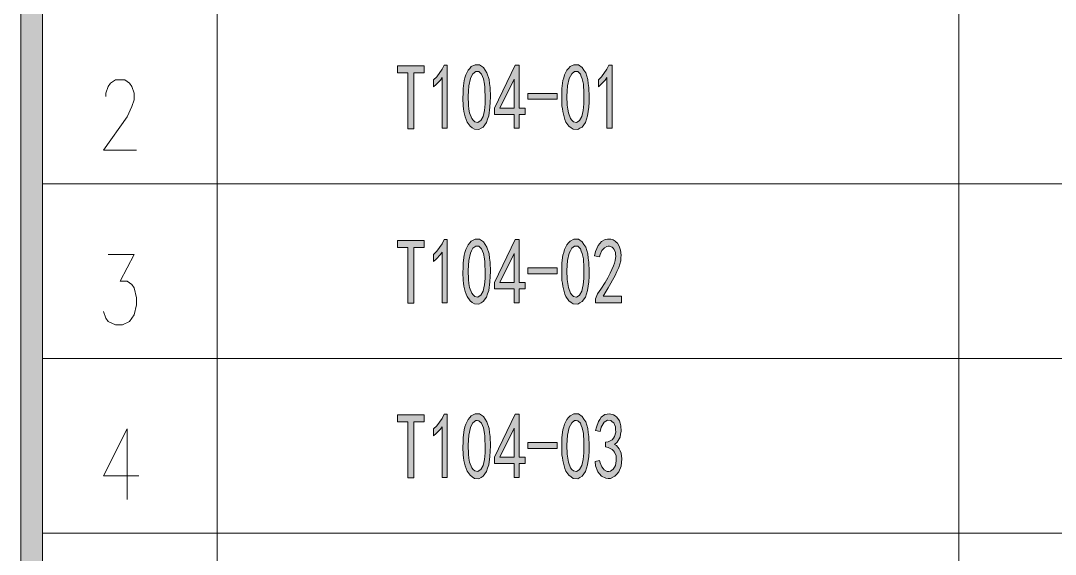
# Model space of a CAD drawing. Header units: millimetres. Extents: x 0 to 207, y 0 to 293.
# Drawn here: x 24.14 to 70.87, y 195.37 to 219.47 of the extents above; entities that cross this region are included whole.
import ezdxf

# ---------------------------------------------------------------- set-up
doc = ezdxf.new("R2010")
doc.units = ezdxf.units.MM

msp = doc.modelspace()

# ---------------------------------------------------------------- hatches: boundary and pattern name
h = msp.add_hatch(color=0)
h.dxf.hatch_style = 2
h.paths.add_polyline_path([(24.140583, 288.208861), (25.124833, 287.224611), (25.124833, 5.418667), (24.140583, 4.434417)])
h = msp.add_hatch(color=0)
h.dxf.hatch_style = 2
h.paths.add_polyline_path([(42.361556, 217.110028), (41.899417, 217.110028), (41.899417, 214.587667), (41.631306, 214.587667), (41.631306, 217.110028), (41.165639, 217.110028), (41.165639, 217.427528), (42.361556, 217.427528)])
h = msp.add_hatch(color=0)
h.dxf.hatch_style = 2
h.paths.add_polyline_path([(43.176472, 216.894833), (43.102389, 216.785472), (42.908361, 216.580861), (42.791944, 216.478556), (42.791944, 216.796056), (42.940111, 216.937167), (43.176472, 217.268778), (43.268194, 217.459278), (43.409306, 217.459278), (43.409306, 214.605306), (43.176472, 214.605306)])
h = msp.add_hatch(color=0)
h.paths.add_polyline_path([(44.118389, 216.189278), (44.125444, 216.408), (44.167778, 216.75725), (44.206583, 216.887778), (44.241861, 217.014778), (44.351222, 217.226444), (44.421778, 217.311111), (44.488806, 217.39225), (44.661667, 217.476917), (44.763972, 217.476917), (44.866278, 217.476917), (45.042667, 217.356972), (45.11675, 217.237028), (45.194361, 217.113556), (45.293139, 216.813694), (45.314306, 216.63025), (45.339, 216.446806), (45.353111, 216.027), (45.346056, 215.790639), (45.335472, 215.554278), (45.279028, 215.16975), (45.229639, 215.018056), (45.18025, 214.869889), (45.032083, 214.66175), (44.933306, 214.605306), (44.834528, 214.545333), (44.636972, 214.559444), (44.538194, 214.63), (44.439417, 214.700556), (44.298306, 214.887528), (44.255972, 215.000417), (44.217167, 215.116833), (44.157194, 215.363778), (44.143083, 215.490778), (44.125444, 215.621306), (44.111333, 215.970556)])
h.paths.add_polyline_path([(44.361806, 216.288056), (44.344167, 216.062278), (44.358278, 215.653056), (44.3865, 215.476667), (44.414722, 215.29675), (44.509972, 215.04275), (44.577, 214.968667), (44.644028, 214.894583), (44.781611, 214.866361), (44.852167, 214.912222), (44.919194, 214.958083), (45.0215, 215.138), (45.05325, 215.275583), (45.085, 215.413167), (45.11675, 215.713028), (45.11675, 215.875306), (45.11675, 216.034056), (45.109694, 216.330389), (45.099111, 216.464444), (45.092056, 216.594972), (45.039139, 216.838389), (44.996806, 216.944222), (44.950944, 217.053583), (44.834528, 217.166472), (44.763972, 217.17), (44.689889, 217.173528), (44.562889, 217.067694), (44.506444, 216.961861), (44.453528, 216.8525), (44.379444, 216.517361)])
h = msp.add_hatch(color=0)
h.paths.add_polyline_path([(46.432611, 215.23325), (45.536556, 215.23325), (45.536556, 215.515472), (46.478472, 217.459278), (46.651333, 217.459278), (46.651333, 215.515472), (46.930028, 215.515472), (46.930028, 215.23325), (46.651333, 215.23325), (46.651333, 214.605306), (46.432611, 214.605306)])
h.paths.add_polyline_path([(46.432611, 215.515472), (46.432611, 216.827806), (45.779972, 215.515472)])
h = msp.add_hatch(color=0)
h.paths.add_polyline_path([(48.581028, 216.189278), (48.588083, 216.408), (48.630417, 216.75725), (48.669222, 216.887778), (48.708028, 217.014778), (48.813861, 217.226444), (48.884417, 217.311111), (48.954972, 217.39225), (49.124306, 217.476917), (49.226611, 217.476917), (49.328917, 217.476917), (49.505306, 217.356972), (49.579389, 217.237028), (49.657, 217.113556), (49.755778, 216.813694), (49.776944, 216.63025), (49.801639, 216.446806), (49.81575, 216.027), (49.808694, 215.790639), (49.798111, 215.554278), (49.741667, 215.16975), (49.692278, 215.018056), (49.642889, 214.869889), (49.494722, 214.66175), (49.395944, 214.605306), (49.297167, 214.545333), (49.099611, 214.559444), (49.000833, 214.63), (48.902056, 214.700556), (48.760944, 214.887528), (48.722139, 215.000417), (48.679806, 215.116833), (48.623361, 215.363778), (48.605722, 215.490778), (48.588083, 215.621306), (48.573972, 215.970556)])
h.paths.add_polyline_path([(48.824444, 216.288056), (48.806806, 216.062278), (48.820917, 215.653056), (48.849139, 215.476667), (48.877361, 215.29675), (48.972611, 215.04275), (49.039639, 214.968667), (49.106667, 214.894583), (49.24425, 214.866361), (49.314806, 214.912222), (49.381833, 214.958083), (49.484139, 215.138), (49.515889, 215.275583), (49.547639, 215.413167), (49.579389, 215.713028), (49.579389, 215.875306), (49.579389, 216.034056), (49.572333, 216.330389), (49.565278, 216.464444), (49.554694, 216.594972), (49.501778, 216.838389), (49.459444, 216.944222), (49.417111, 217.053583), (49.300694, 217.166472), (49.226611, 217.17), (49.152528, 217.173528), (49.025528, 217.067694), (48.972611, 216.961861), (48.916167, 216.8525), (48.842083, 216.517361)])
h = msp.add_hatch(color=0)
h.dxf.hatch_style = 2
h.paths.add_polyline_path([(50.616556, 216.894833), (50.538944, 216.785472), (50.348444, 216.580861), (50.232028, 216.478556), (50.232028, 216.796056), (50.376667, 216.937167), (50.616556, 217.268778), (50.708278, 217.459278), (50.849389, 217.459278), (50.849389, 214.605306), (50.616556, 214.605306)])
h = msp.add_hatch(color=0)
h.dxf.hatch_style = 2
h.paths.add_polyline_path([(48.372889, 215.914111), (47.046444, 215.914111), (47.046444, 216.182222), (48.372889, 216.182222)])
h = msp.add_hatch(color=0)
h.dxf.hatch_style = 2
h.paths.add_polyline_path([(42.361556, 209.228972), (41.899417, 209.228972), (41.899417, 206.703083), (41.631306, 206.703083), (41.631306, 209.228972), (41.165639, 209.228972), (41.165639, 209.542944), (42.361556, 209.542944)])
h = msp.add_hatch(color=0)
h.dxf.hatch_style = 2
h.paths.add_polyline_path([(43.176472, 209.013778), (43.102389, 208.904417), (42.908361, 208.696278), (42.791944, 208.5975), (42.791944, 208.911472), (42.940111, 209.052583), (43.176472, 209.387722), (43.268194, 209.578222), (43.409306, 209.578222), (43.409306, 206.720722), (43.176472, 206.720722)])
h = msp.add_hatch(color=0)
h.paths.add_polyline_path([(44.118389, 208.308222), (44.125444, 208.526944), (44.167778, 208.876194), (44.206583, 209.003194), (44.241861, 209.133722), (44.351222, 209.345389), (44.421778, 209.426528), (44.488806, 209.511194), (44.661667, 209.592333), (44.763972, 209.592333), (44.866278, 209.592333), (45.042667, 209.472389), (45.11675, 209.352444), (45.194361, 209.2325), (45.293139, 208.929111), (45.314306, 208.745667), (45.339, 208.56575), (45.353111, 208.145944), (45.346056, 207.909583), (45.335472, 207.673222), (45.279028, 207.285167), (45.229639, 207.137), (45.18025, 206.985306), (45.032083, 206.780694), (44.933306, 206.720722), (44.834528, 206.664278), (44.636972, 206.674861), (44.538194, 206.745417), (44.439417, 206.815972), (44.298306, 207.002944), (44.255972, 207.119361), (44.217167, 207.235778), (44.157194, 207.479194), (44.143083, 207.609722), (44.125444, 207.736722), (44.111333, 208.085972)])
h.paths.add_polyline_path([(44.361806, 208.407), (44.344167, 208.177694), (44.358278, 207.772), (44.3865, 207.592083), (44.414722, 207.415694), (44.509972, 207.161694), (44.577, 207.087611), (44.644028, 207.01), (44.781611, 206.981778), (44.852167, 207.027639), (44.919194, 207.0735), (45.0215, 207.256944), (45.05325, 207.394528), (45.085, 207.532111), (45.11675, 207.828444), (45.11675, 207.990722), (45.11675, 208.153), (45.109694, 208.449333), (45.099111, 208.579861), (45.092056, 208.713917), (45.039139, 208.953806), (44.996806, 209.063167), (44.950944, 209.169), (44.834528, 209.281889), (44.763972, 209.285417), (44.689889, 209.288944), (44.562889, 209.186639), (44.506444, 209.077278), (44.453528, 208.971444), (44.379444, 208.636306)])
h = msp.add_hatch(color=0)
h.paths.add_polyline_path([(46.432611, 207.352194), (45.536556, 207.352194), (45.536556, 207.634417), (46.478472, 209.578222), (46.651333, 209.578222), (46.651333, 207.634417), (46.930028, 207.634417), (46.930028, 207.352194), (46.651333, 207.352194), (46.651333, 206.720722), (46.432611, 206.720722)])
h.paths.add_polyline_path([(46.432611, 207.634417), (46.432611, 208.94675), (45.779972, 207.634417)])
h = msp.add_hatch(color=0)
h.paths.add_polyline_path([(48.581028, 208.308222), (48.588083, 208.526944), (48.630417, 208.876194), (48.669222, 209.003194), (48.708028, 209.133722), (48.813861, 209.345389), (48.884417, 209.426528), (48.954972, 209.511194), (49.124306, 209.592333), (49.226611, 209.592333), (49.328917, 209.592333), (49.505306, 209.472389), (49.579389, 209.352444), (49.657, 209.2325), (49.755778, 208.929111), (49.776944, 208.745667), (49.801639, 208.56575), (49.81575, 208.145944), (49.808694, 207.909583), (49.798111, 207.673222), (49.741667, 207.285167), (49.692278, 207.137), (49.642889, 206.985306), (49.494722, 206.780694), (49.395944, 206.720722), (49.297167, 206.664278), (49.099611, 206.674861), (49.000833, 206.745417), (48.902056, 206.815972), (48.760944, 207.002944), (48.722139, 207.119361), (48.679806, 207.235778), (48.623361, 207.479194), (48.605722, 207.609722), (48.588083, 207.736722), (48.573972, 208.085972)])
h.paths.add_polyline_path([(48.824444, 208.407), (48.806806, 208.177694), (48.820917, 207.772), (48.849139, 207.592083), (48.877361, 207.415694), (48.972611, 207.161694), (49.039639, 207.087611), (49.106667, 207.01), (49.24425, 206.981778), (49.314806, 207.027639), (49.381833, 207.0735), (49.484139, 207.256944), (49.515889, 207.394528), (49.547639, 207.532111), (49.579389, 207.828444), (49.579389, 207.990722), (49.579389, 208.153), (49.572333, 208.449333), (49.565278, 208.579861), (49.554694, 208.713917), (49.501778, 208.953806), (49.459444, 209.063167), (49.417111, 209.169), (49.300694, 209.281889), (49.226611, 209.285417), (49.152528, 209.288944), (49.025528, 209.186639), (48.972611, 209.077278), (48.916167, 208.971444), (48.842083, 208.636306)])
h = msp.add_hatch(color=0)
h.dxf.hatch_style = 2
h.paths.add_polyline_path([(50.105028, 206.78775), (50.108556, 206.911222), (50.189694, 207.137), (50.267306, 207.235778), (50.341389, 207.334556), (50.535417, 207.645), (50.651833, 207.856667), (50.76825, 208.068333), (50.916417, 208.396417), (50.951694, 208.512833), (50.986972, 208.62925), (51.015194, 208.830333), (51.004611, 208.911472), (50.997556, 208.996139), (50.941111, 209.133722), (50.89525, 209.186639), (50.849389, 209.239556), (50.740028, 209.285417), (50.680056, 209.278361), (50.620083, 209.271306), (50.503667, 209.204278), (50.447222, 209.144306), (50.390778, 209.087861), (50.306111, 208.911472), (50.277889, 208.795056), (50.059167, 208.847972), (50.105028, 209.038472), (50.224972, 209.313639), (50.295528, 209.401833), (50.369611, 209.490028), (50.538944, 209.585278), (50.637722, 209.592333), (50.697694, 209.602917), (50.8, 209.599389), (50.849389, 209.585278), (50.89525, 209.571167), (50.9905, 209.514722), (51.039889, 209.468861), (51.089278, 209.423), (51.170417, 209.285417), (51.202167, 209.193694), (51.233917, 209.101972), (51.258611, 208.88325), (51.248028, 208.75625), (51.240972, 208.625722), (51.14925, 208.318806), (51.068111, 208.138889), (50.986972, 207.9625), (50.673, 207.401583), (50.440167, 207.020583), (51.279778, 207.020583), (51.279778, 206.720722), (50.105028, 206.720722)])
h = msp.add_hatch(color=0)
h.dxf.hatch_style = 2
h.paths.add_polyline_path([(48.372889, 208.033056), (47.046444, 208.033056), (47.046444, 208.297639), (48.372889, 208.297639)])
h = msp.add_hatch(color=0)
h.dxf.hatch_style = 2
h.paths.add_polyline_path([(42.361556, 201.344389), (41.899417, 201.344389), (41.899417, 198.822028), (41.631306, 198.822028), (41.631306, 201.344389), (41.165639, 201.344389), (41.165639, 201.661889), (42.361556, 201.661889)])
h = msp.add_hatch(color=0)
h.dxf.hatch_style = 2
h.paths.add_polyline_path([(43.176472, 201.129194), (43.102389, 201.023361), (42.908361, 200.815222), (42.791944, 200.712917), (42.791944, 201.030417), (42.940111, 201.171528), (43.176472, 201.503139), (43.268194, 201.693639), (43.409306, 201.693639), (43.409306, 198.839667), (43.176472, 198.839667)])
h = msp.add_hatch(color=0)
h.paths.add_polyline_path([(44.118389, 200.423639), (44.125444, 200.642361), (44.167778, 200.991611), (44.206583, 201.122139), (44.241861, 201.249139), (44.351222, 201.460806), (44.421778, 201.545472), (44.488806, 201.626611), (44.661667, 201.711278), (44.763972, 201.711278), (44.866278, 201.711278), (45.042667, 201.591333), (45.11675, 201.471389), (45.194361, 201.351444), (45.293139, 201.048056), (45.314306, 200.864611), (45.339, 200.681167), (45.353111, 200.261361), (45.346056, 200.025), (45.335472, 199.788639), (45.279028, 199.404111), (45.229639, 199.252417), (45.18025, 199.10425), (45.032083, 198.896111), (44.933306, 198.839667), (44.834528, 198.779694), (44.636972, 198.793806), (44.538194, 198.864361), (44.439417, 198.934917), (44.298306, 199.121889), (44.255972, 199.238306), (44.217167, 199.354722), (44.157194, 199.598139), (44.143083, 199.725139), (44.125444, 199.855667), (44.111333, 200.204917)])
h.paths.add_polyline_path([(44.361806, 200.522417), (44.344167, 200.296639), (44.358278, 199.887417), (44.3865, 199.711028), (44.414722, 199.531111), (44.509972, 199.277111), (44.577, 199.203028), (44.644028, 199.128944), (44.781611, 199.100722), (44.852167, 199.146583), (44.919194, 199.192444), (45.0215, 199.372361), (45.05325, 199.509944), (45.085, 199.647528), (45.11675, 199.947389), (45.11675, 200.109667), (45.11675, 200.271944), (45.109694, 200.56475), (45.099111, 200.698806), (45.092056, 200.829333), (45.039139, 201.07275), (44.996806, 201.178583), (44.950944, 201.287944), (44.834528, 201.400833), (44.763972, 201.404361), (44.689889, 201.407889), (44.562889, 201.305583), (44.506444, 201.196222), (44.453528, 201.086861), (44.379444, 200.751722)])
h = msp.add_hatch(color=0)
h.paths.add_polyline_path([(46.432611, 199.467611), (45.536556, 199.467611), (45.536556, 199.753361), (46.478472, 201.693639), (46.651333, 201.693639), (46.651333, 199.753361), (46.930028, 199.753361), (46.930028, 199.467611), (46.651333, 199.467611), (46.651333, 198.839667), (46.432611, 198.839667)])
h.paths.add_polyline_path([(46.432611, 199.753361), (46.432611, 201.062167), (45.779972, 199.753361)])
h = msp.add_hatch(color=0)
h.paths.add_polyline_path([(48.581028, 200.423639), (48.588083, 200.642361), (48.630417, 200.991611), (48.669222, 201.122139), (48.708028, 201.249139), (48.813861, 201.460806), (48.884417, 201.545472), (48.954972, 201.626611), (49.124306, 201.711278), (49.226611, 201.711278), (49.328917, 201.711278), (49.505306, 201.591333), (49.579389, 201.471389), (49.657, 201.351444), (49.755778, 201.048056), (49.776944, 200.864611), (49.801639, 200.681167), (49.81575, 200.261361), (49.808694, 200.025), (49.798111, 199.788639), (49.741667, 199.404111), (49.692278, 199.252417), (49.642889, 199.10425), (49.494722, 198.896111), (49.395944, 198.839667), (49.297167, 198.779694), (49.099611, 198.793806), (49.000833, 198.864361), (48.902056, 198.934917), (48.760944, 199.121889), (48.722139, 199.238306), (48.679806, 199.354722), (48.623361, 199.598139), (48.605722, 199.725139), (48.588083, 199.855667), (48.573972, 200.204917)])
h.paths.add_polyline_path([(48.824444, 200.522417), (48.806806, 200.296639), (48.820917, 199.887417), (48.849139, 199.711028), (48.877361, 199.531111), (48.972611, 199.277111), (49.039639, 199.203028), (49.106667, 199.128944), (49.24425, 199.100722), (49.314806, 199.146583), (49.381833, 199.192444), (49.484139, 199.372361), (49.515889, 199.509944), (49.547639, 199.647528), (49.579389, 199.947389), (49.579389, 200.109667), (49.579389, 200.271944), (49.572333, 200.56475), (49.565278, 200.698806), (49.554694, 200.829333), (49.501778, 201.07275), (49.459444, 201.178583), (49.417111, 201.287944), (49.300694, 201.400833), (49.226611, 201.404361), (49.152528, 201.407889), (49.025528, 201.305583), (48.972611, 201.196222), (48.916167, 201.086861), (48.842083, 200.751722)])
h = msp.add_hatch(color=0)
h.dxf.hatch_style = 2
h.paths.add_polyline_path([(50.080333, 199.552278), (50.288472, 199.601667), (50.313167, 199.495833), (50.38725, 199.315917), (50.440167, 199.245361), (50.493083, 199.174806), (50.623611, 199.107778), (50.701222, 199.111306), (50.782361, 199.114833), (50.905833, 199.206556), (50.951694, 199.29475), (50.997556, 199.382944), (51.039889, 199.5805), (51.032833, 199.693389), (51.029306, 199.806278), (50.965806, 199.979139), (50.912889, 200.042639), (50.856444, 200.106139), (50.680056, 200.190806), (50.556583, 200.2155), (50.556583, 200.430694), (50.680056, 200.448333), (50.856444, 200.540056), (50.912889, 200.614139), (50.965806, 200.688222), (51.015194, 200.885778), (51.011667, 201.005722), (51.004611, 201.125667), (50.930528, 201.298528), (50.859972, 201.354972), (50.789417, 201.407889), (50.64125, 201.422), (50.563639, 201.379667), (50.486028, 201.337333), (50.359028, 201.1045), (50.313167, 200.914), (50.105028, 200.963389), (50.140306, 201.111556), (50.235556, 201.362028), (50.295528, 201.460806), (50.3555, 201.563111), (50.521306, 201.676), (50.627139, 201.693639), (50.732972, 201.711278), (50.916417, 201.672472), (50.994028, 201.619556), (51.071639, 201.566639), (51.181, 201.400833), (51.21275, 201.287944), (51.2445, 201.175056), (51.255083, 200.931639), (51.230389, 200.797583), (51.209222, 200.663528), (51.075167, 200.430694), (50.965806, 200.331917), (51.046944, 200.282528), (51.170417, 200.134361), (51.21275, 200.035583), (51.258611, 199.933278), (51.286833, 199.672222), (51.272722, 199.509944), (51.258611, 199.347667), (51.156306, 199.086611), (51.068111, 198.987833), (50.979917, 198.889056), (50.782361, 198.793806), (50.673, 198.797333), (50.563639, 198.800861), (50.373139, 198.899639), (50.288472, 198.994889), (50.207333, 199.090139), (50.105028, 199.368833)])
h = msp.add_hatch(color=0)
h.dxf.hatch_style = 2
h.paths.add_polyline_path([(48.372889, 200.148472), (47.046444, 200.148472), (47.046444, 200.416583), (48.372889, 200.416583)])

# ---------------------------------------------------------------- linework, layer by layer
at = {"color": 0, "lineweight": 0}
for points in [[(24.140583, 288.208861), (25.124833, 287.224611), (25.124833, 5.418667), (24.140583, 4.434417)], [(42.361556, 217.110028), (41.899417, 217.110028), (41.899417, 214.587667), (41.631306, 214.587667), (41.631306, 217.110028), (41.165639, 217.110028), (41.165639, 217.427528), (42.361556, 217.427528)], [(43.176472, 216.894833), (43.102389, 216.785472), (42.908361, 216.580861), (42.791944, 216.478556), (42.791944, 216.796056), (42.940111, 216.937167), (43.176472, 217.268778), (43.268194, 217.459278), (43.409306, 217.459278), (43.409306, 214.605306), (43.176472, 214.605306)], [(44.118389, 216.189278), (44.125444, 216.408), (44.167778, 216.75725), (44.206583, 216.887778), (44.241861, 217.014778), (44.351222, 217.226444), (44.421778, 217.311111), (44.488806, 217.39225), (44.661667, 217.476917), (44.763972, 217.476917), (44.866278, 217.476917), (45.042667, 217.356972), (45.11675, 217.237028), (45.194361, 217.113556), (45.293139, 216.813694), (45.314306, 216.63025), (45.339, 216.446806), (45.353111, 216.027), (45.346056, 215.790639), (45.335472, 215.554278), (45.279028, 215.16975), (45.229639, 215.018056), (45.18025, 214.869889), (45.032083, 214.66175), (44.933306, 214.605306), (44.834528, 214.545333), (44.636972, 214.559444), (44.538194, 214.63), (44.439417, 214.700556), (44.298306, 214.887528), (44.255972, 215.000417), (44.217167, 215.116833), (44.157194, 215.363778), (44.143083, 215.490778), (44.125444, 215.621306), (44.111333, 215.970556)], [(46.432611, 215.23325), (45.536556, 215.23325), (45.536556, 215.515472), (46.478472, 217.459278), (46.651333, 217.459278), (46.651333, 215.515472), (46.930028, 215.515472), (46.930028, 215.23325), (46.651333, 215.23325), (46.651333, 214.605306), (46.432611, 214.605306)], [(48.581028, 216.189278), (48.588083, 216.408), (48.630417, 216.75725), (48.669222, 216.887778), (48.708028, 217.014778), (48.813861, 217.226444), (48.884417, 217.311111), (48.954972, 217.39225), (49.124306, 217.476917), (49.226611, 217.476917), (49.328917, 217.476917), (49.505306, 217.356972), (49.579389, 217.237028), (49.657, 217.113556), (49.755778, 216.813694), (49.776944, 216.63025), (49.801639, 216.446806), (49.81575, 216.027), (49.808694, 215.790639), (49.798111, 215.554278), (49.741667, 215.16975), (49.692278, 215.018056), (49.642889, 214.869889), (49.494722, 214.66175), (49.395944, 214.605306), (49.297167, 214.545333), (49.099611, 214.559444), (49.000833, 214.63), (48.902056, 214.700556), (48.760944, 214.887528), (48.722139, 215.000417), (48.679806, 215.116833), (48.623361, 215.363778), (48.605722, 215.490778), (48.588083, 215.621306), (48.573972, 215.970556)], [(50.616556, 216.894833), (50.538944, 216.785472), (50.348444, 216.580861), (50.232028, 216.478556), (50.232028, 216.796056), (50.376667, 216.937167), (50.616556, 217.268778), (50.708278, 217.459278), (50.849389, 217.459278), (50.849389, 214.605306), (50.616556, 214.605306)], [(44.361806, 216.288056), (44.344167, 216.062278), (44.358278, 215.653056), (44.3865, 215.476667), (44.414722, 215.29675), (44.509972, 215.04275), (44.577, 214.968667), (44.644028, 214.894583), (44.781611, 214.866361), (44.852167, 214.912222), (44.919194, 214.958083), (45.0215, 215.138), (45.05325, 215.275583), (45.085, 215.413167), (45.11675, 215.713028), (45.11675, 215.875306), (45.11675, 216.034056), (45.109694, 216.330389), (45.099111, 216.464444), (45.092056, 216.594972), (45.039139, 216.838389), (44.996806, 216.944222), (44.950944, 217.053583), (44.834528, 217.166472), (44.763972, 217.17), (44.689889, 217.173528), (44.562889, 217.067694), (44.506444, 216.961861), (44.453528, 216.8525), (44.379444, 216.517361)], [(46.432611, 215.515472), (46.432611, 216.827806), (45.779972, 215.515472)], [(48.824444, 216.288056), (48.806806, 216.062278), (48.820917, 215.653056), (48.849139, 215.476667), (48.877361, 215.29675), (48.972611, 215.04275), (49.039639, 214.968667), (49.106667, 214.894583), (49.24425, 214.866361), (49.314806, 214.912222), (49.381833, 214.958083), (49.484139, 215.138), (49.515889, 215.275583), (49.547639, 215.413167), (49.579389, 215.713028), (49.579389, 215.875306), (49.579389, 216.034056), (49.572333, 216.330389), (49.565278, 216.464444), (49.554694, 216.594972), (49.501778, 216.838389), (49.459444, 216.944222), (49.417111, 217.053583), (49.300694, 217.166472), (49.226611, 217.17), (49.152528, 217.173528), (49.025528, 217.067694), (48.972611, 216.961861), (48.916167, 216.8525), (48.842083, 216.517361)], [(48.372889, 215.914111), (47.046444, 215.914111), (47.046444, 216.182222), (48.372889, 216.182222)], [(42.361556, 209.228972), (41.899417, 209.228972), (41.899417, 206.703083), (41.631306, 206.703083), (41.631306, 209.228972), (41.165639, 209.228972), (41.165639, 209.542944), (42.361556, 209.542944)], [(43.176472, 209.013778), (43.102389, 208.904417), (42.908361, 208.696278), (42.791944, 208.5975), (42.791944, 208.911472), (42.940111, 209.052583), (43.176472, 209.387722), (43.268194, 209.578222), (43.409306, 209.578222), (43.409306, 206.720722), (43.176472, 206.720722)], [(44.118389, 208.308222), (44.125444, 208.526944), (44.167778, 208.876194), (44.206583, 209.003194), (44.241861, 209.133722), (44.351222, 209.345389), (44.421778, 209.426528), (44.488806, 209.511194), (44.661667, 209.592333), (44.763972, 209.592333), (44.866278, 209.592333), (45.042667, 209.472389), (45.11675, 209.352444), (45.194361, 209.2325), (45.293139, 208.929111), (45.314306, 208.745667), (45.339, 208.56575), (45.353111, 208.145944), (45.346056, 207.909583), (45.335472, 207.673222), (45.279028, 207.285167), (45.229639, 207.137), (45.18025, 206.985306), (45.032083, 206.780694), (44.933306, 206.720722), (44.834528, 206.664278), (44.636972, 206.674861), (44.538194, 206.745417), (44.439417, 206.815972), (44.298306, 207.002944), (44.255972, 207.119361), (44.217167, 207.235778), (44.157194, 207.479194), (44.143083, 207.609722), (44.125444, 207.736722), (44.111333, 208.085972)], [(46.432611, 207.352194), (45.536556, 207.352194), (45.536556, 207.634417), (46.478472, 209.578222), (46.651333, 209.578222), (46.651333, 207.634417), (46.930028, 207.634417), (46.930028, 207.352194), (46.651333, 207.352194), (46.651333, 206.720722), (46.432611, 206.720722)], [(48.581028, 208.308222), (48.588083, 208.526944), (48.630417, 208.876194), (48.669222, 209.003194), (48.708028, 209.133722), (48.813861, 209.345389), (48.884417, 209.426528), (48.954972, 209.511194), (49.124306, 209.592333), (49.226611, 209.592333), (49.328917, 209.592333), (49.505306, 209.472389), (49.579389, 209.352444), (49.657, 209.2325), (49.755778, 208.929111), (49.776944, 208.745667), (49.801639, 208.56575), (49.81575, 208.145944), (49.808694, 207.909583), (49.798111, 207.673222), (49.741667, 207.285167), (49.692278, 207.137), (49.642889, 206.985306), (49.494722, 206.780694), (49.395944, 206.720722), (49.297167, 206.664278), (49.099611, 206.674861), (49.000833, 206.745417), (48.902056, 206.815972), (48.760944, 207.002944), (48.722139, 207.119361), (48.679806, 207.235778), (48.623361, 207.479194), (48.605722, 207.609722), (48.588083, 207.736722), (48.573972, 208.085972)], [(50.105028, 206.78775), (50.108556, 206.911222), (50.189694, 207.137), (50.267306, 207.235778), (50.341389, 207.334556), (50.535417, 207.645), (50.651833, 207.856667), (50.76825, 208.068333), (50.916417, 208.396417), (50.951694, 208.512833), (50.986972, 208.62925), (51.015194, 208.830333), (51.004611, 208.911472), (50.997556, 208.996139), (50.941111, 209.133722), (50.89525, 209.186639), (50.849389, 209.239556), (50.740028, 209.285417), (50.680056, 209.278361), (50.620083, 209.271306), (50.503667, 209.204278), (50.447222, 209.144306), (50.390778, 209.087861), (50.306111, 208.911472), (50.277889, 208.795056), (50.059167, 208.847972), (50.105028, 209.038472), (50.224972, 209.313639), (50.295528, 209.401833), (50.369611, 209.490028), (50.538944, 209.585278), (50.637722, 209.592333), (50.697694, 209.602917), (50.8, 209.599389), (50.849389, 209.585278), (50.89525, 209.571167), (50.9905, 209.514722), (51.039889, 209.468861), (51.089278, 209.423), (51.170417, 209.285417), (51.202167, 209.193694), (51.233917, 209.101972), (51.258611, 208.88325), (51.248028, 208.75625), (51.240972, 208.625722), (51.14925, 208.318806), (51.068111, 208.138889), (50.986972, 207.9625), (50.673, 207.401583), (50.440167, 207.020583), (51.279778, 207.020583), (51.279778, 206.720722), (50.105028, 206.720722)], [(44.361806, 208.407), (44.344167, 208.177694), (44.358278, 207.772), (44.3865, 207.592083), (44.414722, 207.415694), (44.509972, 207.161694), (44.577, 207.087611), (44.644028, 207.01), (44.781611, 206.981778), (44.852167, 207.027639), (44.919194, 207.0735), (45.0215, 207.256944), (45.05325, 207.394528), (45.085, 207.532111), (45.11675, 207.828444), (45.11675, 207.990722), (45.11675, 208.153), (45.109694, 208.449333), (45.099111, 208.579861), (45.092056, 208.713917), (45.039139, 208.953806), (44.996806, 209.063167), (44.950944, 209.169), (44.834528, 209.281889), (44.763972, 209.285417), (44.689889, 209.288944), (44.562889, 209.186639), (44.506444, 209.077278), (44.453528, 208.971444), (44.379444, 208.636306)], [(46.432611, 207.634417), (46.432611, 208.94675), (45.779972, 207.634417)], [(48.824444, 208.407), (48.806806, 208.177694), (48.820917, 207.772), (48.849139, 207.592083), (48.877361, 207.415694), (48.972611, 207.161694), (49.039639, 207.087611), (49.106667, 207.01), (49.24425, 206.981778), (49.314806, 207.027639), (49.381833, 207.0735), (49.484139, 207.256944), (49.515889, 207.394528), (49.547639, 207.532111), (49.579389, 207.828444), (49.579389, 207.990722), (49.579389, 208.153), (49.572333, 208.449333), (49.565278, 208.579861), (49.554694, 208.713917), (49.501778, 208.953806), (49.459444, 209.063167), (49.417111, 209.169), (49.300694, 209.281889), (49.226611, 209.285417), (49.152528, 209.288944), (49.025528, 209.186639), (48.972611, 209.077278), (48.916167, 208.971444), (48.842083, 208.636306)], [(48.372889, 208.033056), (47.046444, 208.033056), (47.046444, 208.297639), (48.372889, 208.297639)], [(42.361556, 201.344389), (41.899417, 201.344389), (41.899417, 198.822028), (41.631306, 198.822028), (41.631306, 201.344389), (41.165639, 201.344389), (41.165639, 201.661889), (42.361556, 201.661889)], [(43.176472, 201.129194), (43.102389, 201.023361), (42.908361, 200.815222), (42.791944, 200.712917), (42.791944, 201.030417), (42.940111, 201.171528), (43.176472, 201.503139), (43.268194, 201.693639), (43.409306, 201.693639), (43.409306, 198.839667), (43.176472, 198.839667)], [(44.118389, 200.423639), (44.125444, 200.642361), (44.167778, 200.991611), (44.206583, 201.122139), (44.241861, 201.249139), (44.351222, 201.460806), (44.421778, 201.545472), (44.488806, 201.626611), (44.661667, 201.711278), (44.763972, 201.711278), (44.866278, 201.711278), (45.042667, 201.591333), (45.11675, 201.471389), (45.194361, 201.351444), (45.293139, 201.048056), (45.314306, 200.864611), (45.339, 200.681167), (45.353111, 200.261361), (45.346056, 200.025), (45.335472, 199.788639), (45.279028, 199.404111), (45.229639, 199.252417), (45.18025, 199.10425), (45.032083, 198.896111), (44.933306, 198.839667), (44.834528, 198.779694), (44.636972, 198.793806), (44.538194, 198.864361), (44.439417, 198.934917), (44.298306, 199.121889), (44.255972, 199.238306), (44.217167, 199.354722), (44.157194, 199.598139), (44.143083, 199.725139), (44.125444, 199.855667), (44.111333, 200.204917)], [(44.361806, 200.522417), (44.344167, 200.296639), (44.358278, 199.887417), (44.3865, 199.711028), (44.414722, 199.531111), (44.509972, 199.277111), (44.577, 199.203028), (44.644028, 199.128944), (44.781611, 199.100722), (44.852167, 199.146583), (44.919194, 199.192444), (45.0215, 199.372361), (45.05325, 199.509944), (45.085, 199.647528), (45.11675, 199.947389), (45.11675, 200.109667), (45.11675, 200.271944), (45.109694, 200.56475), (45.099111, 200.698806), (45.092056, 200.829333), (45.039139, 201.07275), (44.996806, 201.178583), (44.950944, 201.287944), (44.834528, 201.400833), (44.763972, 201.404361), (44.689889, 201.407889), (44.562889, 201.305583), (44.506444, 201.196222), (44.453528, 201.086861), (44.379444, 200.751722)], [(46.432611, 199.467611), (45.536556, 199.467611), (45.536556, 199.753361), (46.478472, 201.693639), (46.651333, 201.693639), (46.651333, 199.753361), (46.930028, 199.753361), (46.930028, 199.467611), (46.651333, 199.467611), (46.651333, 198.839667), (46.432611, 198.839667)], [(48.581028, 200.423639), (48.588083, 200.642361), (48.630417, 200.991611), (48.669222, 201.122139), (48.708028, 201.249139), (48.813861, 201.460806), (48.884417, 201.545472), (48.954972, 201.626611), (49.124306, 201.711278), (49.226611, 201.711278), (49.328917, 201.711278), (49.505306, 201.591333), (49.579389, 201.471389), (49.657, 201.351444), (49.755778, 201.048056), (49.776944, 200.864611), (49.801639, 200.681167), (49.81575, 200.261361), (49.808694, 200.025), (49.798111, 199.788639), (49.741667, 199.404111), (49.692278, 199.252417), (49.642889, 199.10425), (49.494722, 198.896111), (49.395944, 198.839667), (49.297167, 198.779694), (49.099611, 198.793806), (49.000833, 198.864361), (48.902056, 198.934917), (48.760944, 199.121889), (48.722139, 199.238306), (48.679806, 199.354722), (48.623361, 199.598139), (48.605722, 199.725139), (48.588083, 199.855667), (48.573972, 200.204917)], [(48.824444, 200.522417), (48.806806, 200.296639), (48.820917, 199.887417), (48.849139, 199.711028), (48.877361, 199.531111), (48.972611, 199.277111), (49.039639, 199.203028), (49.106667, 199.128944), (49.24425, 199.100722), (49.314806, 199.146583), (49.381833, 199.192444), (49.484139, 199.372361), (49.515889, 199.509944), (49.547639, 199.647528), (49.579389, 199.947389), (49.579389, 200.109667), (49.579389, 200.271944), (49.572333, 200.56475), (49.565278, 200.698806), (49.554694, 200.829333), (49.501778, 201.07275), (49.459444, 201.178583), (49.417111, 201.287944), (49.300694, 201.400833), (49.226611, 201.404361), (49.152528, 201.407889), (49.025528, 201.305583), (48.972611, 201.196222), (48.916167, 201.086861), (48.842083, 200.751722)], [(50.080333, 199.552278), (50.288472, 199.601667), (50.313167, 199.495833), (50.38725, 199.315917), (50.440167, 199.245361), (50.493083, 199.174806), (50.623611, 199.107778), (50.701222, 199.111306), (50.782361, 199.114833), (50.905833, 199.206556), (50.951694, 199.29475), (50.997556, 199.382944), (51.039889, 199.5805), (51.032833, 199.693389), (51.029306, 199.806278), (50.965806, 199.979139), (50.912889, 200.042639), (50.856444, 200.106139), (50.680056, 200.190806), (50.556583, 200.2155), (50.556583, 200.430694), (50.680056, 200.448333), (50.856444, 200.540056), (50.912889, 200.614139), (50.965806, 200.688222), (51.015194, 200.885778), (51.011667, 201.005722), (51.004611, 201.125667), (50.930528, 201.298528), (50.859972, 201.354972), (50.789417, 201.407889), (50.64125, 201.422), (50.563639, 201.379667), (50.486028, 201.337333), (50.359028, 201.1045), (50.313167, 200.914), (50.105028, 200.963389), (50.140306, 201.111556), (50.235556, 201.362028), (50.295528, 201.460806), (50.3555, 201.563111), (50.521306, 201.676), (50.627139, 201.693639), (50.732972, 201.711278), (50.916417, 201.672472), (50.994028, 201.619556), (51.071639, 201.566639), (51.181, 201.400833), (51.21275, 201.287944), (51.2445, 201.175056), (51.255083, 200.931639), (51.230389, 200.797583), (51.209222, 200.663528), (51.075167, 200.430694), (50.965806, 200.331917), (51.046944, 200.282528), (51.170417, 200.134361), (51.21275, 200.035583), (51.258611, 199.933278), (51.286833, 199.672222), (51.272722, 199.509944), (51.258611, 199.347667), (51.156306, 199.086611), (51.068111, 198.987833), (50.979917, 198.889056), (50.782361, 198.793806), (50.673, 198.797333), (50.563639, 198.800861), (50.373139, 198.899639), (50.288472, 198.994889), (50.207333, 199.090139), (50.105028, 199.368833)], [(46.432611, 199.753361), (46.432611, 201.062167), (45.779972, 199.753361)], [(48.372889, 200.148472), (47.046444, 200.148472), (47.046444, 200.416583), (48.372889, 200.416583)]]:
    msp.add_lwpolyline(points, close=True, dxfattribs=at)
for points in [[(33.009417, 242.637028), (33.009417, 15.889111)], [(66.509194, 242.637028), (66.509194, 15.889111)], [(27.989389, 216.037583), (27.989389, 216.189278), (28.095222, 216.492667), (28.201056, 216.644361), (28.41625, 216.796056), (28.839583, 216.796056), (29.05125, 216.644361), (29.157083, 216.492667), (29.262917, 216.189278), (29.262917, 215.885889), (29.157083, 215.5825), (28.945417, 215.127417), (27.883556, 213.610472), (29.36875, 213.610472)], [(25.124833, 212.093528), (201.9935, 212.093528)], [(28.095222, 208.911472), (29.262917, 208.911472), (28.627917, 207.701444), (28.945417, 207.701444), (29.157083, 207.54975), (29.262917, 207.398056), (29.36875, 206.942972), (29.36875, 206.639583), (29.262917, 206.1845), (29.05125, 205.881111), (28.73375, 205.729417), (28.41625, 205.729417), (28.095222, 205.881111), (27.989389, 206.032806), (27.883556, 206.336194)], [(25.124833, 204.208944), (201.9935, 204.208944)], [(28.945417, 201.030417), (27.883556, 198.906694), (29.474583, 198.906694)], [(28.945417, 201.030417), (28.945417, 197.848361)], [(25.124833, 196.327889), (201.9935, 196.327889)]]:
    msp.add_lwpolyline(points, dxfattribs=at)

doc.saveas('drawing.dxf')
